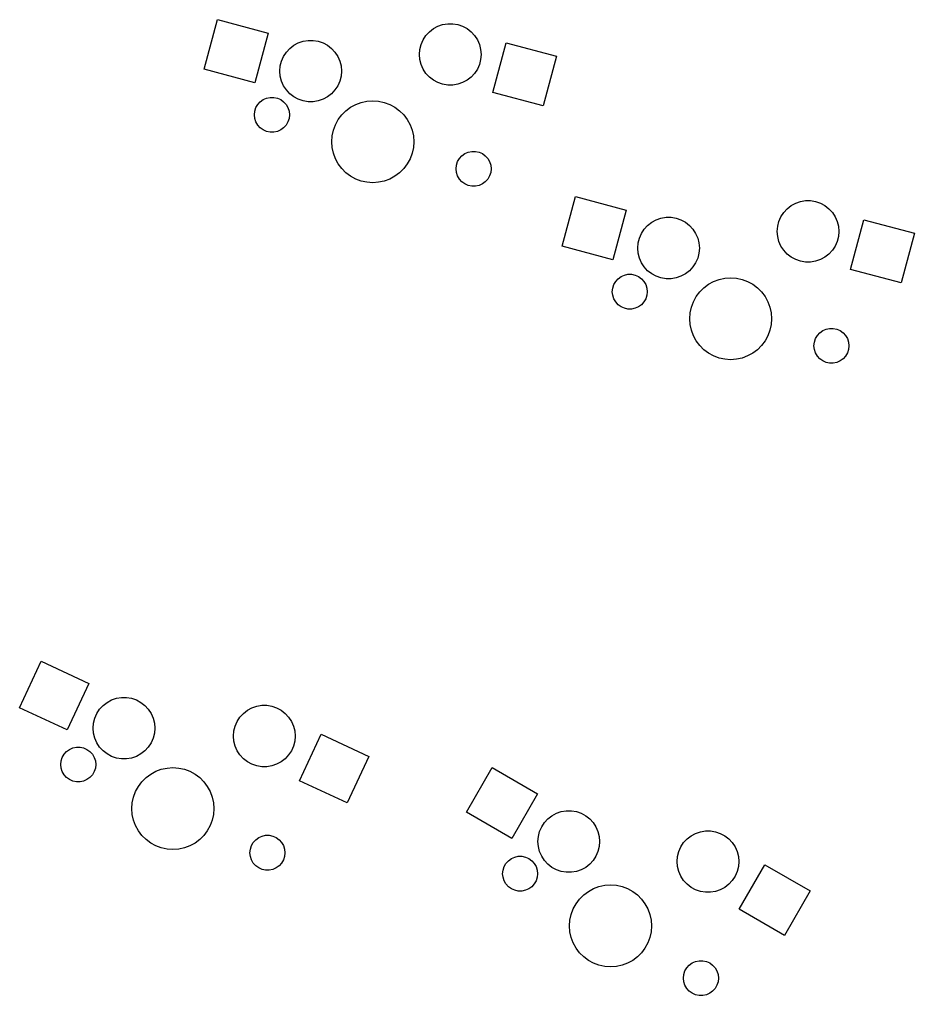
# Model space of a CAD drawing. Extents: x 44 to 266, y -123 to -27.
# Drawn here: x 93.55 to 137.11, y -123.03 to -75.54 of the extents above; entities that cross this region are included whole.
import ezdxf

# ---------------------------------------------------------------- set-up
doc = ezdxf.new("R2010")
doc.units = 0
doc.layers.add('BLACK', color=7, linetype='CONTINUOUS')

msp = doc.modelspace()

# ---------------------------------------------------------------- linework, layer by layer
at = {"layer": 'BLACK', "linetype": 'CONTINUOUS'}
for p, q in [((102.546, -77.9556), (103.193, -75.5408)), ((103.193, -75.5408), (105.656, -76.2008)), ((113.694, -75.9831), (113.912, -75.8652)), ((113.912, -75.8652), (114.146, -75.7847)), ((114.146, -75.7847), (114.391, -75.744)), ((114.391, -75.744), (114.638, -75.744)), ((114.638, -75.744), (114.883, -75.7847)), ((114.883, -75.7847), (115.117, -75.8652)), ((115.117, -75.8652), (115.335, -75.9831)), ((105.656, -76.2008), (105.009, -78.6156)), ((113.195, -76.5249), (113.331, -76.3175)), ((113.331, -76.3175), (113.499, -76.1353)), ((113.499, -76.1353), (113.694, -75.9831)), ((115.335, -75.9831), (115.531, -76.1353)), ((115.531, -76.1353), (115.698, -76.3175)), ((115.698, -76.3175), (115.834, -76.5249)), ((106.708, -76.9452), (106.903, -76.793)), ((106.903, -76.793), (107.121, -76.6751)), ((107.121, -76.6751), (107.355, -76.5947)), ((107.355, -76.5947), (107.6, -76.5539)), ((107.6, -76.5539), (107.847, -76.5539)), ((107.847, -76.5539), (108.092, -76.5947)), ((108.092, -76.5947), (108.326, -76.6751)), ((108.326, -76.6751), (108.544, -76.793)), ((108.544, -76.793), (108.74, -76.9452)), ((113.035, -76.9919), (113.096, -76.7518)), ((113.096, -76.7518), (113.195, -76.5249)), ((115.834, -76.5249), (115.933, -76.7518)), ((115.933, -76.7518), (115.994, -76.9919)), ((116.582, -79.0868), (117.229, -76.672)), ((117.229, -76.672), (119.692, -77.332)), ((106.305, -77.5617), (106.404, -77.3349)), ((106.404, -77.3349), (106.54, -77.1275)), ((106.54, -77.1275), (106.708, -76.9452)), ((108.74, -76.9452), (108.907, -77.1275)), ((108.907, -77.1275), (109.043, -77.3349)), ((109.043, -77.3349), (109.142, -77.5617)), ((113.015, -77.2388), (113.035, -76.9919)), ((113.035, -77.4857), (113.015, -77.2388)), ((115.994, -76.9919), (116.015, -77.2388)), ((116.015, -77.2388), (115.994, -77.4857)), ((119.692, -77.332), (119.045, -79.7468)), ((106.224, -78.0488), (106.244, -77.8019)), ((106.244, -77.8019), (106.305, -77.5617)), ((109.142, -77.5617), (109.203, -77.8019)), ((109.203, -77.8019), (109.224, -78.0488)), ((113.096, -77.7259), (113.035, -77.4857)), ((113.195, -77.9528), (113.096, -77.7259)), ((115.933, -77.7259), (115.834, -77.9528)), ((115.994, -77.4857), (115.933, -77.7259)), ((105.009, -78.6156), (102.546, -77.9556)), ((106.244, -78.2957), (106.224, -78.0488)), ((106.305, -78.5358), (106.244, -78.2957)), ((109.203, -78.2957), (109.142, -78.5358)), ((109.224, -78.0488), (109.203, -78.2957)), ((113.331, -78.1602), (113.195, -77.9528)), ((113.499, -78.3424), (113.331, -78.1602)), ((113.694, -78.4946), (113.499, -78.3424)), ((115.531, -78.3424), (115.335, -78.4946)), ((115.698, -78.1602), (115.531, -78.3424)), ((115.834, -77.9528), (115.698, -78.1602)), ((106.404, -78.7627), (106.305, -78.5358)), ((106.54, -78.9701), (106.404, -78.7627)), ((109.043, -78.7627), (108.907, -78.9701)), ((109.142, -78.5358), (109.043, -78.7627)), ((113.912, -78.6125), (113.694, -78.4946)), ((114.146, -78.6929), (113.912, -78.6125)), ((114.391, -78.7337), (114.146, -78.6929)), ((114.638, -78.7337), (114.391, -78.7337)), ((114.883, -78.6929), (114.638, -78.7337)), ((115.117, -78.6125), (114.883, -78.6929)), ((115.335, -78.4946), (115.117, -78.6125)), ((106.708, -79.1524), (106.54, -78.9701)), ((106.903, -79.3045), (106.708, -79.1524)), ((107.121, -79.4225), (106.903, -79.3045)), ((108.544, -79.3045), (108.326, -79.4225)), ((108.74, -79.1524), (108.544, -79.3045)), ((108.907, -78.9701), (108.74, -79.1524)), ((119.045, -79.7468), (116.582, -79.0868)), ((105.062, -79.8274), (105.151, -79.6734)), ((105.151, -79.6734), (105.27, -79.5412)), ((105.27, -79.5412), (105.414, -79.4366)), ((105.414, -79.4366), (105.577, -79.3643)), ((105.577, -79.3643), (105.751, -79.3273)), ((105.751, -79.3273), (105.928, -79.3273)), ((105.928, -79.3273), (106.102, -79.3643)), ((106.102, -79.3643), (106.265, -79.4366)), ((106.265, -79.4366), (106.409, -79.5412)), ((106.409, -79.5412), (106.528, -79.6734)), ((106.528, -79.6734), (106.617, -79.8274)), ((107.355, -79.5029), (107.121, -79.4225)), ((107.6, -79.5437), (107.355, -79.5029)), ((107.847, -79.5437), (107.6, -79.5437)), ((108.092, -79.5029), (107.847, -79.5437)), ((108.326, -79.4225), (108.092, -79.5029)), ((109.668, -79.811), (109.918, -79.6746)), ((109.918, -79.6746), (110.185, -79.5752)), ((110.185, -79.5752), (110.463, -79.5147)), ((110.463, -79.5147), (110.746, -79.4944)), ((110.746, -79.4944), (111.03, -79.5147)), ((111.03, -79.5147), (111.308, -79.5752)), ((111.308, -79.5752), (111.575, -79.6746)), ((111.575, -79.6746), (111.824, -79.811)), ((104.989, -80.1735), (105.007, -79.9966)), ((105.007, -80.3505), (104.989, -80.1735)), ((105.007, -79.9966), (105.062, -79.8274)), ((106.617, -79.8274), (106.672, -79.9966)), ((106.672, -79.9966), (106.69, -80.1735)), ((106.69, -80.1735), (106.672, -80.3505)), ((109.069, -80.4104), (109.239, -80.1826)), ((109.239, -80.1826), (109.441, -79.9815)), ((109.441, -79.9815), (109.668, -79.811)), ((111.824, -79.811), (112.052, -79.9815)), ((112.052, -79.9815), (112.253, -80.1826)), ((112.253, -80.1826), (112.424, -80.4104)), ((105.062, -80.5196), (105.007, -80.3505)), ((105.151, -80.6737), (105.062, -80.5196)), ((105.27, -80.8059), (105.151, -80.6737)), ((106.528, -80.6737), (106.409, -80.8059)), ((106.617, -80.5196), (106.528, -80.6737)), ((106.672, -80.3505), (106.617, -80.5196)), ((108.833, -80.9266), (108.933, -80.66)), ((108.933, -80.66), (109.069, -80.4104)), ((112.424, -80.4104), (112.56, -80.66)), ((112.56, -80.66), (112.659, -80.9266)), ((105.414, -80.9104), (105.27, -80.8059)), ((105.577, -80.9828), (105.414, -80.9104)), ((105.751, -81.0198), (105.577, -80.9828)), ((105.928, -81.0198), (105.751, -81.0198)), ((106.102, -80.9828), (105.928, -81.0198)), ((106.265, -80.9104), (106.102, -80.9828)), ((106.409, -80.8059), (106.265, -80.9104)), ((108.752, -81.4883), (108.773, -81.2046)), ((108.773, -81.2046), (108.833, -80.9266)), ((112.659, -80.9266), (112.72, -81.2046)), ((112.72, -81.2046), (112.74, -81.4883)), ((108.773, -81.7721), (108.752, -81.4883)), ((112.74, -81.4883), (112.72, -81.7721)), ((108.833, -82.0501), (108.773, -81.7721)), ((108.933, -82.3166), (108.833, -82.0501)), ((112.659, -82.0501), (112.56, -82.3166)), ((112.72, -81.7721), (112.659, -82.0501)), ((115.084, -82.1708), (115.228, -82.0662)), ((115.228, -82.0662), (115.39, -81.9939)), ((115.39, -81.9939), (115.564, -81.9569)), ((115.564, -81.9569), (115.742, -81.9569)), ((115.742, -81.9569), (115.916, -81.9939)), ((115.916, -81.9939), (116.079, -82.0662)), ((116.079, -82.0662), (116.223, -82.1708)), ((109.069, -82.5663), (108.933, -82.3166)), ((109.239, -82.7941), (109.069, -82.5663)), ((112.424, -82.5663), (112.253, -82.7941)), ((112.56, -82.3166), (112.424, -82.5663)), ((114.802, -82.8031), (114.821, -82.6262)), ((114.821, -82.6262), (114.876, -82.4571)), ((114.876, -82.4571), (114.965, -82.303)), ((114.965, -82.303), (115.084, -82.1708)), ((116.223, -82.1708), (116.342, -82.303)), ((116.342, -82.303), (116.431, -82.4571)), ((116.431, -82.4571), (116.486, -82.6262)), ((116.486, -82.6262), (116.504, -82.8031)), ((109.441, -82.9952), (109.239, -82.7941)), ((109.668, -83.1657), (109.441, -82.9952)), ((112.052, -82.9952), (111.824, -83.1657)), ((112.253, -82.7941), (112.052, -82.9952)), ((114.821, -82.9801), (114.802, -82.8031)), ((114.876, -83.1492), (114.821, -82.9801)), ((116.486, -82.9801), (116.431, -83.1492)), ((116.504, -82.8031), (116.486, -82.9801)), ((109.918, -83.3021), (109.668, -83.1657)), ((110.185, -83.4015), (109.918, -83.3021)), ((110.463, -83.4619), (110.185, -83.4015)), ((110.746, -83.4822), (110.463, -83.4619)), ((111.03, -83.4619), (110.746, -83.4822)), ((111.308, -83.4015), (111.03, -83.4619)), ((111.575, -83.3021), (111.308, -83.4015)), ((111.824, -83.1657), (111.575, -83.3021)), ((114.965, -83.3033), (114.876, -83.1492)), ((115.084, -83.4355), (114.965, -83.3033)), ((115.228, -83.54), (115.084, -83.4355)), ((115.39, -83.6124), (115.228, -83.54)), ((116.079, -83.54), (115.916, -83.6124)), ((116.223, -83.4355), (116.079, -83.54)), ((116.342, -83.3033), (116.223, -83.4355)), ((116.431, -83.1492), (116.342, -83.3033)), ((115.564, -83.6494), (115.39, -83.6124)), ((115.742, -83.6494), (115.564, -83.6494)), ((115.916, -83.6124), (115.742, -83.6494)), ((119.961, -86.5663), (120.608, -84.1515)), ((120.608, -84.1515), (123.071, -84.8115)), ((131.109, -84.5938), (131.327, -84.4759)), ((131.327, -84.4759), (131.561, -84.3954)), ((131.561, -84.3954), (131.806, -84.3546)), ((131.806, -84.3546), (132.053, -84.3546)), ((132.053, -84.3546), (132.298, -84.3954)), ((132.298, -84.3954), (132.532, -84.4759)), ((132.532, -84.4759), (132.75, -84.5938)), ((123.071, -84.8115), (122.424, -87.2263)), ((130.61, -85.1356), (130.746, -84.9282)), ((130.746, -84.9282), (130.913, -84.7459)), ((130.913, -84.7459), (131.109, -84.5938)), ((132.75, -84.5938), (132.945, -84.7459)), ((132.945, -84.7459), (133.113, -84.9282)), ((133.113, -84.9282), (133.249, -85.1356)), ((124.122, -85.5559), (124.318, -85.4037)), ((124.318, -85.4037), (124.536, -85.2858)), ((124.536, -85.2858), (124.77, -85.2054)), ((124.77, -85.2054), (125.015, -85.1646)), ((125.015, -85.1646), (125.262, -85.1646)), ((125.262, -85.1646), (125.507, -85.2054)), ((125.507, -85.2054), (125.741, -85.2858)), ((125.741, -85.2858), (125.959, -85.4037)), ((125.959, -85.4037), (126.154, -85.5559)), ((130.45, -85.6026), (130.511, -85.3625)), ((130.511, -85.3625), (130.61, -85.1356)), ((133.249, -85.1356), (133.348, -85.3625)), ((133.348, -85.3625), (133.409, -85.6026)), ((133.997, -87.6975), (134.644, -85.2827)), ((134.644, -85.2827), (137.107, -85.9427)), ((123.72, -86.1724), (123.819, -85.9455)), ((123.819, -85.9455), (123.955, -85.7382)), ((123.955, -85.7382), (124.122, -85.5559)), ((126.154, -85.5559), (126.322, -85.7382)), ((126.322, -85.7382), (126.458, -85.9455)), ((126.458, -85.9455), (126.557, -86.1724)), ((130.429, -85.8495), (130.45, -85.6026)), ((130.45, -86.0964), (130.429, -85.8495)), ((133.409, -85.6026), (133.429, -85.8495)), ((133.429, -85.8495), (133.409, -86.0964)), ((137.107, -85.9427), (136.46, -88.3575)), ((123.638, -86.6595), (123.659, -86.4126)), ((123.659, -86.4126), (123.72, -86.1724)), ((126.557, -86.1724), (126.618, -86.4126)), ((126.618, -86.4126), (126.638, -86.6595)), ((130.511, -86.3366), (130.45, -86.0964)), ((130.61, -86.5634), (130.511, -86.3366)), ((133.348, -86.3366), (133.249, -86.5634)), ((133.409, -86.0964), (133.348, -86.3366)), ((122.424, -87.2263), (119.961, -86.5663)), ((123.659, -86.9064), (123.638, -86.6595)), ((126.638, -86.6595), (126.618, -86.9064)), ((130.746, -86.7708), (130.61, -86.5634)), ((130.913, -86.9531), (130.746, -86.7708)), ((133.113, -86.7708), (132.945, -86.9531)), ((133.249, -86.5634), (133.113, -86.7708)), ((123.72, -87.1465), (123.659, -86.9064)), ((123.819, -87.3734), (123.72, -87.1465)), ((123.955, -87.5808), (123.819, -87.3734)), ((126.458, -87.3734), (126.322, -87.5808)), ((126.557, -87.1465), (126.458, -87.3734)), ((126.618, -86.9064), (126.557, -87.1465)), ((131.109, -87.1053), (130.913, -86.9531)), ((131.327, -87.2232), (131.109, -87.1053)), ((131.561, -87.3036), (131.327, -87.2232)), ((131.806, -87.3444), (131.561, -87.3036)), ((132.053, -87.3444), (131.806, -87.3444)), ((132.298, -87.3036), (132.053, -87.3444)), ((132.532, -87.2232), (132.298, -87.3036)), ((132.75, -87.1053), (132.532, -87.2232)), ((132.945, -86.9531), (132.75, -87.1053)), ((124.122, -87.7631), (123.955, -87.5808)), ((124.318, -87.9152), (124.122, -87.7631)), ((126.154, -87.7631), (125.959, -87.9152)), ((126.322, -87.5808), (126.154, -87.7631)), ((136.46, -88.3575), (133.997, -87.6975)), ((122.477, -88.4381), (122.566, -88.2841)), ((122.566, -88.2841), (122.685, -88.1519)), ((122.685, -88.1519), (122.829, -88.0473)), ((122.829, -88.0473), (122.991, -87.975)), ((122.991, -87.975), (123.165, -87.938)), ((123.165, -87.938), (123.343, -87.938)), ((123.343, -87.938), (123.517, -87.975)), ((123.517, -87.975), (123.68, -88.0473)), ((123.68, -88.0473), (123.824, -88.1519)), ((123.824, -88.1519), (123.943, -88.2841)), ((123.943, -88.2841), (124.032, -88.4381)), ((124.536, -88.0331), (124.318, -87.9152)), ((124.77, -88.1136), (124.536, -88.0331)), ((125.015, -88.1543), (124.77, -88.1136)), ((125.262, -88.1543), (125.015, -88.1543)), ((125.507, -88.1136), (125.262, -88.1543)), ((125.741, -88.0331), (125.507, -88.1136)), ((125.959, -87.9152), (125.741, -88.0331)), ((127.083, -88.4216), (127.333, -88.2853)), ((127.333, -88.2853), (127.599, -88.1859)), ((127.599, -88.1859), (127.877, -88.1254)), ((127.877, -88.1254), (128.161, -88.1051)), ((128.161, -88.1051), (128.445, -88.1254)), ((128.445, -88.1254), (128.723, -88.1859)), ((128.723, -88.1859), (128.989, -88.2853)), ((128.989, -88.2853), (129.239, -88.4216)), ((122.403, -88.7842), (122.422, -88.6073)), ((122.422, -88.9611), (122.403, -88.7842)), ((122.422, -88.6073), (122.477, -88.4381)), ((124.032, -88.4381), (124.087, -88.6073)), ((124.087, -88.6073), (124.105, -88.7842)), ((124.105, -88.7842), (124.087, -88.9611)), ((126.484, -89.021), (126.654, -88.7933)), ((126.654, -88.7933), (126.855, -88.5921)), ((126.855, -88.5921), (127.083, -88.4216)), ((129.239, -88.4216), (129.467, -88.5921)), ((129.467, -88.5921), (129.668, -88.7933)), ((129.668, -88.7933), (129.839, -89.021)), ((122.477, -89.1303), (122.422, -88.9611)), ((122.566, -89.2844), (122.477, -89.1303)), ((124.032, -89.1303), (123.943, -89.2844)), ((124.087, -88.9611), (124.032, -89.1303)), ((126.248, -89.5373), (126.347, -89.2707)), ((126.347, -89.2707), (126.484, -89.021)), ((129.839, -89.021), (129.975, -89.2707)), ((129.975, -89.2707), (130.074, -89.5373)), ((122.685, -89.4166), (122.566, -89.2844)), ((122.829, -89.5211), (122.685, -89.4166)), ((122.991, -89.5935), (122.829, -89.5211)), ((123.165, -89.6305), (122.991, -89.5935)), ((123.343, -89.6305), (123.165, -89.6305)), ((123.517, -89.5935), (123.343, -89.6305)), ((123.68, -89.5211), (123.517, -89.5935)), ((123.824, -89.4166), (123.68, -89.5211)), ((123.943, -89.2844), (123.824, -89.4166)), ((126.188, -89.8153), (126.248, -89.5373)), ((130.074, -89.5373), (130.135, -89.8153)), ((126.167, -90.099), (126.188, -89.8153)), ((126.188, -90.3828), (126.167, -90.099)), ((130.135, -89.8153), (130.155, -90.099)), ((130.155, -90.099), (130.135, -90.3828)), ((126.248, -90.6608), (126.188, -90.3828)), ((126.347, -90.9273), (126.248, -90.6608)), ((130.074, -90.6608), (129.975, -90.9273)), ((130.135, -90.3828), (130.074, -90.6608)), ((132.499, -90.7815), (132.643, -90.6769)), ((132.643, -90.6769), (132.805, -90.6046)), ((132.805, -90.6046), (132.979, -90.5676)), ((132.979, -90.5676), (133.157, -90.5676)), ((133.157, -90.5676), (133.331, -90.6046)), ((133.331, -90.6046), (133.494, -90.6769)), ((133.494, -90.6769), (133.637, -90.7815)), ((126.484, -91.177), (126.347, -90.9273)), ((126.654, -91.4047), (126.484, -91.177)), ((129.839, -91.177), (129.668, -91.4047)), ((129.975, -90.9273), (129.839, -91.177)), ((132.236, -91.2369), (132.291, -91.0677)), ((132.291, -91.0677), (132.38, -90.9137)), ((132.38, -90.9137), (132.499, -90.7815)), ((133.637, -90.7815), (133.756, -90.9137)), ((133.756, -90.9137), (133.845, -91.0677)), ((133.845, -91.0677), (133.9, -91.2369)), ((126.855, -91.6059), (126.654, -91.4047)), ((127.083, -91.7764), (126.855, -91.6059)), ((129.467, -91.6059), (129.239, -91.7764)), ((129.668, -91.4047), (129.467, -91.6059)), ((132.217, -91.4138), (132.236, -91.2369)), ((132.236, -91.5907), (132.217, -91.4138)), ((132.291, -91.7599), (132.236, -91.5907)), ((133.9, -91.5907), (133.845, -91.7599)), ((133.9, -91.2369), (133.919, -91.4138)), ((133.919, -91.4138), (133.9, -91.5907)), ((127.333, -91.9127), (127.083, -91.7764)), ((127.599, -92.0122), (127.333, -91.9127)), ((127.877, -92.0726), (127.599, -92.0122)), ((128.161, -92.0929), (127.877, -92.0726)), ((128.445, -92.0726), (128.161, -92.0929)), ((128.723, -92.0122), (128.445, -92.0726)), ((128.989, -91.9127), (128.723, -92.0122)), ((129.239, -91.7764), (128.989, -91.9127)), ((132.38, -91.914), (132.291, -91.7599)), ((132.499, -92.0462), (132.38, -91.914)), ((132.643, -92.1507), (132.499, -92.0462)), ((133.637, -92.0462), (133.494, -92.1507)), ((133.756, -91.914), (133.637, -92.0462)), ((133.845, -91.7599), (133.756, -91.914)), ((132.805, -92.2231), (132.643, -92.1507)), ((132.979, -92.2601), (132.805, -92.2231)), ((133.157, -92.2601), (132.979, -92.2601)), ((133.331, -92.2231), (133.157, -92.2601)), ((133.494, -92.1507), (133.331, -92.2231)), ((93.5548, -109.033), (94.6113, -106.767)), ((94.6113, -106.767), (96.9224, -107.845)), ((96.9224, -107.845), (95.8659, -110.11)), ((97.8168, -108.768), (98.0347, -108.65)), ((98.0347, -108.65), (98.269, -108.569)), ((98.269, -108.569), (98.5134, -108.529)), ((98.5134, -108.529), (98.7611, -108.529)), ((98.7611, -108.529), (99.0055, -108.569)), ((99.0055, -108.569), (99.2398, -108.65)), ((99.2398, -108.65), (99.4577, -108.768)), ((95.8659, -110.11), (93.5548, -109.033)), ((97.318, -109.31), (97.4535, -109.102)), ((97.4535, -109.102), (97.6213, -108.92)), ((97.6213, -108.92), (97.8168, -108.768)), ((99.4577, -108.768), (99.6532, -108.92)), ((99.6532, -108.92), (99.821, -109.102)), ((99.821, -109.102), (99.9565, -109.31)), ((104.45, -109.302), (104.645, -109.149)), ((104.645, -109.149), (104.863, -109.032)), ((104.863, -109.032), (105.098, -108.951)), ((105.098, -108.951), (105.342, -108.91)), ((105.342, -108.91), (105.59, -108.91)), ((105.59, -108.91), (105.834, -108.951)), ((105.834, -108.951), (106.068, -109.032)), ((106.068, -109.032), (106.286, -109.149)), ((106.286, -109.149), (106.482, -109.302)), ((97.1577, -109.777), (97.2185, -109.537)), ((97.2185, -109.537), (97.318, -109.31)), ((99.9565, -109.31), (100.056, -109.537)), ((100.056, -109.537), (100.117, -109.777)), ((104.047, -109.918), (104.147, -109.691)), ((104.147, -109.691), (104.282, -109.484)), ((104.282, -109.484), (104.45, -109.302)), ((106.482, -109.302), (106.649, -109.484)), ((106.649, -109.484), (106.785, -109.691)), ((106.785, -109.691), (106.884, -109.918)), ((97.1372, -110.024), (97.1577, -109.777)), ((97.1577, -110.27), (97.1372, -110.024)), ((100.117, -109.777), (100.137, -110.024)), ((100.137, -110.024), (100.117, -110.27)), ((103.966, -110.405), (103.986, -110.158)), ((103.986, -110.158), (104.047, -109.918)), ((106.884, -109.918), (106.945, -110.158)), ((106.945, -110.158), (106.966, -110.405)), ((97.2185, -110.511), (97.1577, -110.27)), ((97.318, -110.737), (97.2185, -110.511)), ((100.056, -110.511), (99.9565, -110.737)), ((100.117, -110.27), (100.056, -110.511)), ((103.986, -110.652), (103.966, -110.405)), ((106.966, -110.405), (106.945, -110.652)), ((107.181, -112.584), (108.237, -110.318)), ((108.237, -110.318), (110.548, -111.396)), ((95.8434, -111.157), (95.9873, -111.052)), ((95.9873, -111.052), (96.1498, -110.98)), ((96.1498, -110.98), (96.3238, -110.943)), ((96.3238, -110.943), (96.5017, -110.943)), ((96.5017, -110.943), (96.6757, -110.98)), ((96.6757, -110.98), (96.8382, -111.052)), ((96.8382, -111.052), (96.9821, -111.157)), ((97.4535, -110.945), (97.318, -110.737)), ((97.6213, -111.127), (97.4535, -110.945)), ((99.821, -110.945), (99.6532, -111.127)), ((99.9565, -110.737), (99.821, -110.945)), ((104.047, -110.892), (103.986, -110.652)), ((104.147, -111.119), (104.047, -110.892)), ((104.282, -111.326), (104.147, -111.119)), ((106.785, -111.119), (106.649, -111.326)), ((106.884, -110.892), (106.785, -111.119)), ((106.945, -110.652), (106.884, -110.892)), ((95.5805, -111.612), (95.6354, -111.443)), ((95.6354, -111.443), (95.7244, -111.289)), ((95.7244, -111.289), (95.8434, -111.157)), ((96.9821, -111.157), (97.1012, -111.289)), ((97.1012, -111.289), (97.1901, -111.443)), ((97.1901, -111.443), (97.2451, -111.612)), ((97.8168, -111.279), (97.6213, -111.127)), ((98.0347, -111.397), (97.8168, -111.279)), ((98.269, -111.478), (98.0347, -111.397)), ((98.5134, -111.518), (98.269, -111.478)), ((98.7611, -111.518), (98.5134, -111.518)), ((99.0055, -111.478), (98.7611, -111.518)), ((99.2398, -111.397), (99.0055, -111.478)), ((99.4577, -111.279), (99.2398, -111.397)), ((99.6532, -111.127), (99.4577, -111.279)), ((104.45, -111.509), (104.282, -111.326)), ((104.645, -111.661), (104.45, -111.509)), ((106.482, -111.509), (106.286, -111.661)), ((106.649, -111.326), (106.482, -111.509)), ((110.548, -111.396), (109.492, -113.662)), ((95.5619, -111.789), (95.5805, -111.612)), ((95.5805, -111.966), (95.5619, -111.789)), ((95.6354, -112.135), (95.5805, -111.966)), ((97.2451, -111.966), (97.1901, -112.135)), ((97.2451, -111.612), (97.2637, -111.789)), ((97.2637, -111.789), (97.2451, -111.966)), ((100.189, -112.122), (100.455, -112.023)), ((100.455, -112.023), (100.733, -111.962)), ((100.733, -111.962), (101.017, -111.942)), ((101.017, -111.942), (101.301, -111.962)), ((101.301, -111.962), (101.579, -112.023)), ((101.579, -112.023), (101.845, -112.122)), ((104.863, -111.779), (104.645, -111.661)), ((105.098, -111.859), (104.863, -111.779)), ((105.342, -111.9), (105.098, -111.859)), ((105.59, -111.9), (105.342, -111.9)), ((105.834, -111.859), (105.59, -111.9)), ((106.068, -111.779), (105.834, -111.859)), ((106.286, -111.661), (106.068, -111.779)), ((115.309, -114.108), (116.559, -111.943)), ((116.559, -111.943), (118.768, -113.218)), ((95.7244, -112.289), (95.6354, -112.135)), ((95.8434, -112.421), (95.7244, -112.289)), ((95.9873, -112.526), (95.8434, -112.421)), ((96.1498, -112.598), (95.9873, -112.526)), ((96.8382, -112.526), (96.6757, -112.598)), ((96.9821, -112.421), (96.8382, -112.526)), ((97.1012, -112.289), (96.9821, -112.421)), ((97.1901, -112.135), (97.1012, -112.289)), ((99.5099, -112.63), (99.7111, -112.429)), ((99.7111, -112.429), (99.9388, -112.258)), ((99.9388, -112.258), (100.189, -112.122)), ((101.845, -112.122), (102.095, -112.258)), ((102.095, -112.258), (102.323, -112.429)), ((102.323, -112.429), (102.524, -112.63)), ((96.3238, -112.635), (96.1498, -112.598)), ((96.5017, -112.635), (96.3238, -112.635)), ((96.6757, -112.598), (96.5017, -112.635)), ((99.2031, -113.107), (99.3394, -112.858)), ((99.3394, -112.858), (99.5099, -112.63)), ((102.524, -112.63), (102.694, -112.858)), ((102.694, -112.858), (102.831, -113.107)), ((109.492, -113.662), (107.181, -112.584)), ((99.0432, -113.652), (99.1037, -113.374)), ((99.1037, -113.374), (99.2031, -113.107)), ((102.831, -113.107), (102.93, -113.374)), ((102.93, -113.374), (102.99, -113.652)), ((118.768, -113.218), (117.518, -115.383)), ((99.0229, -113.936), (99.0432, -113.652)), ((99.0432, -114.22), (99.0229, -113.936)), ((102.99, -113.652), (103.011, -113.936)), ((103.011, -113.936), (102.99, -114.22)), ((99.1037, -114.498), (99.0432, -114.22)), ((102.99, -114.22), (102.93, -114.498)), ((117.518, -115.383), (115.309, -114.108)), ((119.102, -114.617), (119.27, -114.434)), ((119.27, -114.434), (119.466, -114.282)), ((119.466, -114.282), (119.683, -114.164)), ((119.683, -114.164), (119.918, -114.084)), ((119.918, -114.084), (120.162, -114.043)), ((120.162, -114.043), (120.41, -114.043)), ((120.41, -114.043), (120.654, -114.084)), ((120.654, -114.084), (120.888, -114.164)), ((120.888, -114.164), (121.106, -114.282)), ((121.106, -114.282), (121.302, -114.434)), ((121.302, -114.434), (121.47, -114.617)), ((99.2031, -114.764), (99.1037, -114.498)), ((99.3394, -115.014), (99.2031, -114.764)), ((102.831, -114.764), (102.694, -115.014)), ((102.93, -114.498), (102.831, -114.764)), ((118.867, -115.051), (118.967, -114.824)), ((118.967, -114.824), (119.102, -114.617)), ((121.47, -114.617), (121.605, -114.824)), ((121.605, -114.824), (121.705, -115.051)), ((99.5099, -115.241), (99.3394, -115.014)), ((99.7111, -115.443), (99.5099, -115.241)), ((102.524, -115.241), (102.323, -115.443)), ((102.694, -115.014), (102.524, -115.241)), ((105.052, -115.45), (105.195, -115.346)), ((105.195, -115.346), (105.358, -115.273)), ((105.358, -115.273), (105.532, -115.236)), ((105.532, -115.236), (105.71, -115.236)), ((105.71, -115.236), (105.884, -115.273)), ((105.884, -115.273), (106.046, -115.346)), ((106.046, -115.346), (106.19, -115.45)), ((118.786, -115.538), (118.806, -115.291)), ((118.806, -115.291), (118.867, -115.051)), ((121.705, -115.051), (121.765, -115.291)), ((121.765, -115.291), (121.786, -115.538)), ((126.039, -115.41), (126.235, -115.258)), ((126.235, -115.258), (126.453, -115.14)), ((126.453, -115.14), (126.687, -115.059)), ((126.687, -115.059), (126.931, -115.018)), ((126.931, -115.018), (127.179, -115.018)), ((127.179, -115.018), (127.423, -115.059)), ((127.423, -115.059), (127.658, -115.14)), ((127.658, -115.14), (127.876, -115.258)), ((127.876, -115.258), (128.071, -115.41)), ((99.9388, -115.613), (99.7111, -115.443)), ((100.189, -115.749), (99.9388, -115.613)), ((100.455, -115.849), (100.189, -115.749)), ((100.733, -115.909), (100.455, -115.849)), ((101.579, -115.849), (101.301, -115.909)), ((101.845, -115.749), (101.579, -115.849)), ((102.095, -115.613), (101.845, -115.749)), ((102.323, -115.443), (102.095, -115.613)), ((104.789, -115.906), (104.844, -115.737)), ((104.844, -115.737), (104.932, -115.583)), ((104.932, -115.583), (105.052, -115.45)), ((106.19, -115.45), (106.309, -115.583)), ((106.309, -115.583), (106.398, -115.737)), ((106.398, -115.737), (106.453, -115.906)), ((118.806, -115.785), (118.786, -115.538)), ((118.867, -116.025), (118.806, -115.785)), ((121.765, -115.785), (121.705, -116.025)), ((121.786, -115.538), (121.765, -115.785)), ((125.636, -116.026), (125.736, -115.799)), ((125.736, -115.799), (125.871, -115.592)), ((125.871, -115.592), (126.039, -115.41)), ((128.071, -115.41), (128.239, -115.592)), ((128.239, -115.592), (128.374, -115.799)), ((128.374, -115.799), (128.474, -116.026)), ((101.017, -115.93), (100.733, -115.909)), ((101.301, -115.909), (101.017, -115.93)), ((104.77, -116.083), (104.789, -115.906)), ((104.789, -116.26), (104.77, -116.083)), ((104.844, -116.429), (104.789, -116.26)), ((106.453, -116.26), (106.398, -116.429)), ((106.453, -115.906), (106.472, -116.083)), ((106.472, -116.083), (106.453, -116.26)), ((117.491, -116.366), (117.653, -116.293)), ((117.653, -116.293), (117.827, -116.256)), ((117.827, -116.256), (118.005, -116.256)), ((118.005, -116.256), (118.179, -116.293)), ((118.179, -116.293), (118.342, -116.366)), ((118.967, -116.252), (118.867, -116.025)), ((119.102, -116.459), (118.967, -116.252)), ((121.605, -116.252), (121.47, -116.459)), ((121.705, -116.025), (121.605, -116.252)), ((125.555, -116.513), (125.576, -116.266)), ((125.576, -116.266), (125.636, -116.026)), ((128.474, -116.026), (128.535, -116.266)), ((128.535, -116.266), (128.555, -116.513)), ((104.932, -116.583), (104.844, -116.429)), ((105.052, -116.715), (104.932, -116.583)), ((105.195, -116.82), (105.052, -116.715)), ((105.358, -116.892), (105.195, -116.82)), ((106.046, -116.82), (105.884, -116.892)), ((106.19, -116.715), (106.046, -116.82)), ((106.309, -116.583), (106.19, -116.715)), ((106.398, -116.429), (106.309, -116.583)), ((117.084, -116.926), (117.139, -116.757)), ((117.139, -116.757), (117.228, -116.603)), ((117.228, -116.603), (117.347, -116.47)), ((117.347, -116.47), (117.491, -116.366)), ((118.342, -116.366), (118.485, -116.47)), ((118.485, -116.47), (118.604, -116.603)), ((118.604, -116.603), (118.693, -116.757)), ((118.693, -116.757), (118.748, -116.926)), ((119.27, -116.642), (119.102, -116.459)), ((119.466, -116.794), (119.27, -116.642)), ((119.683, -116.912), (119.466, -116.794)), ((121.106, -116.794), (120.888, -116.912)), ((121.302, -116.642), (121.106, -116.794)), ((121.47, -116.459), (121.302, -116.642)), ((125.576, -116.76), (125.555, -116.513)), ((125.636, -117), (125.576, -116.76)), ((128.535, -116.76), (128.474, -117)), ((128.555, -116.513), (128.535, -116.76)), ((128.574, -118.833), (129.824, -116.668)), ((129.824, -116.668), (132.032, -117.943)), ((105.532, -116.929), (105.358, -116.892)), ((105.71, -116.929), (105.532, -116.929)), ((105.884, -116.892), (105.71, -116.929)), ((117.065, -117.103), (117.084, -116.926)), ((117.084, -117.28), (117.065, -117.103)), ((117.139, -117.449), (117.084, -117.28)), ((118.748, -117.28), (118.693, -117.449)), ((118.748, -116.926), (118.767, -117.103)), ((118.767, -117.103), (118.748, -117.28)), ((119.918, -116.992), (119.683, -116.912)), ((120.162, -117.033), (119.918, -116.992)), ((120.41, -117.033), (120.162, -117.033)), ((120.654, -116.992), (120.41, -117.033)), ((120.888, -116.912), (120.654, -116.992)), ((125.736, -117.227), (125.636, -117)), ((125.871, -117.435), (125.736, -117.227)), ((128.374, -117.227), (128.239, -117.435)), ((128.474, -117), (128.374, -117.227)), ((117.228, -117.603), (117.139, -117.449)), ((117.347, -117.735), (117.228, -117.603)), ((117.491, -117.84), (117.347, -117.735)), ((118.485, -117.735), (118.342, -117.84)), ((118.604, -117.603), (118.485, -117.735)), ((118.693, -117.449), (118.604, -117.603)), ((121.487, -117.829), (121.754, -117.73)), ((121.754, -117.73), (122.032, -117.669)), ((122.032, -117.669), (122.315, -117.649)), ((122.315, -117.649), (122.599, -117.669)), ((122.599, -117.669), (122.877, -117.73)), ((122.877, -117.73), (123.144, -117.829)), ((126.039, -117.617), (125.871, -117.435)), ((126.235, -117.769), (126.039, -117.617)), ((126.453, -117.887), (126.235, -117.769)), ((127.876, -117.769), (127.658, -117.887)), ((128.071, -117.617), (127.876, -117.769)), ((128.239, -117.435), (128.071, -117.617)), ((117.653, -117.912), (117.491, -117.84)), ((117.827, -117.949), (117.653, -117.912)), ((118.005, -117.949), (117.827, -117.949)), ((118.179, -117.912), (118.005, -117.949)), ((118.342, -117.84), (118.179, -117.912)), ((120.809, -118.337), (121.01, -118.136)), ((121.01, -118.136), (121.238, -117.965)), ((121.238, -117.965), (121.487, -117.829)), ((123.144, -117.829), (123.393, -117.965)), ((123.393, -117.965), (123.621, -118.136)), ((123.621, -118.136), (123.822, -118.337)), ((126.687, -117.967), (126.453, -117.887)), ((126.931, -118.008), (126.687, -117.967)), ((127.179, -118.008), (126.931, -118.008)), ((127.423, -117.967), (127.179, -118.008)), ((127.658, -117.887), (127.423, -117.967)), ((132.032, -117.943), (130.782, -120.108)), ((120.502, -118.814), (120.638, -118.565)), ((120.638, -118.565), (120.809, -118.337)), ((123.822, -118.337), (123.993, -118.565)), ((123.993, -118.565), (124.129, -118.814)), ((120.342, -119.359), (120.402, -119.081)), ((120.402, -119.081), (120.502, -118.814)), ((124.129, -118.814), (124.229, -119.081)), ((124.229, -119.081), (124.289, -119.359)), ((130.782, -120.108), (128.574, -118.833)), ((120.322, -119.643), (120.342, -119.359)), ((120.342, -119.926), (120.322, -119.643)), ((124.289, -119.359), (124.309, -119.643)), ((124.309, -119.643), (124.289, -119.926)), ((120.402, -120.204), (120.342, -119.926)), ((124.289, -119.926), (124.229, -120.204)), ((120.502, -120.471), (120.402, -120.204)), ((120.638, -120.721), (120.502, -120.471)), ((124.129, -120.471), (123.993, -120.721)), ((124.229, -120.204), (124.129, -120.471)), ((120.809, -120.948), (120.638, -120.721)), ((121.01, -121.15), (120.809, -120.948)), ((123.822, -120.948), (123.621, -121.15)), ((123.993, -120.721), (123.822, -120.948)), ((121.238, -121.32), (121.01, -121.15)), ((121.487, -121.456), (121.238, -121.32)), ((121.754, -121.556), (121.487, -121.456)), ((122.032, -121.616), (121.754, -121.556)), ((122.877, -121.556), (122.599, -121.616)), ((123.144, -121.456), (122.877, -121.556)), ((123.393, -121.32), (123.144, -121.456)), ((123.621, -121.15), (123.393, -121.32)), ((126.027, -121.683), (126.146, -121.55)), ((126.146, -121.55), (126.289, -121.446)), ((126.289, -121.446), (126.452, -121.373)), ((126.452, -121.373), (126.626, -121.336)), ((126.626, -121.336), (126.804, -121.336)), ((126.804, -121.336), (126.978, -121.373)), ((126.978, -121.373), (127.14, -121.446)), ((127.14, -121.446), (127.284, -121.55)), ((127.284, -121.55), (127.403, -121.683)), ((122.315, -121.637), (122.032, -121.616)), ((122.599, -121.616), (122.315, -121.637)), ((125.864, -122.183), (125.883, -122.006)), ((125.883, -122.006), (125.938, -121.837)), ((125.938, -121.837), (126.027, -121.683)), ((127.403, -121.683), (127.492, -121.837)), ((127.492, -121.837), (127.547, -122.006)), ((127.547, -122.006), (127.566, -122.183)), ((125.883, -122.36), (125.864, -122.183)), ((125.938, -122.529), (125.883, -122.36)), ((127.547, -122.36), (127.492, -122.529)), ((127.566, -122.183), (127.547, -122.36)), ((126.027, -122.683), (125.938, -122.529)), ((126.146, -122.815), (126.027, -122.683)), ((126.289, -122.92), (126.146, -122.815)), ((126.452, -122.992), (126.289, -122.92)), ((126.626, -123.029), (126.452, -122.992)), ((126.978, -122.992), (126.804, -123.029)), ((127.14, -122.92), (126.978, -122.992)), ((127.284, -122.815), (127.14, -122.92)), ((127.403, -122.683), (127.284, -122.815)), ((127.492, -122.529), (127.403, -122.683)), ((126.804, -123.029), (126.626, -123.029))]:
    msp.add_line(p, q, dxfattribs=at)

doc.saveas('drawing.dxf')
